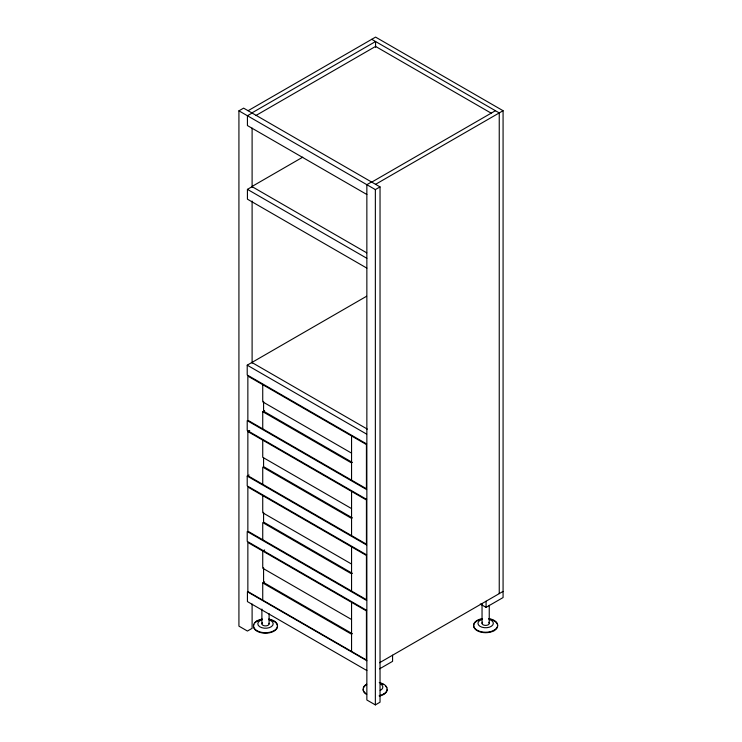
<?xml version="1.0" encoding="UTF-8"?>
<svg xmlns="http://www.w3.org/2000/svg" width="742" height="742" viewBox="0 0 742 742"><rect width="100%" height="100%" fill="white"/><g stroke="black" fill="none" stroke-linecap="round" stroke-linejoin="round"><path stroke-width="1.11" d="M380.238 690.505L380.581 690.255A7.689 4.443 0 0 0 380.581 683.966M252.104 604.025L252.104 628.344L247.429 631.043L238.924 626.137L238.924 110.836L243.608 108.137L380.034 186.901L380.034 702.201L375.359 704.9L366.854 699.994L366.854 184.693L371.529 181.994M248.069 110.716L375.573 37.1L503.076 110.716L503.076 597.551L486.075 607.364L480.278 604.016M251.89 112.923L375.573 41.515L375.573 47.312M252.104 113.044L247.429 115.743L247.429 125.556L366.854 194.506M255.879 115.529L375.573 46.421L491.427 113.313M302.755 157.165L251.89 186.539L366.752 252.846M366.854 268.122L247.429 199.171L247.429 189.358L252.104 186.659M371.742 182.115L495.424 110.716M375.573 184.322L503.076 110.716M238.924 110.836L375.359 189.6L380.034 186.901M366.641 443.939L247.216 374.988L247.216 365.175L366.594 296.253M262.733 428.848L262.733 411.671L264.597 410.595M247.856 431.547L366.427 500.006L366.427 544.174L247.856 475.715L247.856 431.547L249.72 430.471M366.641 554.849L247.216 485.899L247.216 476.086L249.089 475.001M264.597 549.97L262.733 551.046L262.733 568.224L351.56 619.505M262.733 600.12L262.733 582.943L264.597 581.867M379.561 662.727L503.076 591.411M379.57 668.848L392.574 661.345L392.574 655.214M371.742 39.307L499.245 112.923L499.245 593.619M247.429 189.358L366.854 258.309M251.89 362.476L367.309 429.108M247.216 365.175L366.641 434.126M351.56 453.139L262.733 401.858L262.733 384.681M352.404 462.461L263.577 411.179L263.577 401.366M262.733 411.671L351.56 462.952M366.641 489.581L247.216 420.631L247.216 430.443L366.641 499.394M351.56 508.595L262.733 457.313L262.733 440.136M352.404 517.916L263.577 466.635L263.577 457.916M351.56 518.408L262.733 467.126L262.733 484.303M247.216 476.086L366.641 545.036M351.56 564.05L262.733 512.768L262.733 495.591M352.404 573.38L263.577 522.09L263.577 512.277M351.56 573.863L262.733 522.581L262.733 539.759M366.641 600.491L247.216 531.541L247.216 541.354L366.641 610.304M352.404 633.742L263.577 582.461L263.577 567.732M262.733 582.943L351.56 634.234M366.854 660.732L247.429 591.782L247.429 601.595L366.854 670.545M494.144 630.199L494.144 630.672M489.247 605.268L489.247 623.363M486.075 601.224L486.075 607.364M482.04 604.034L482.04 623.261M383.642 694.002L383.642 694.475M375.359 189.6L375.359 704.9M351.56 435.962L351.56 480.13M351.56 491.417L351.56 535.585M351.56 546.873L351.56 591.04M351.56 602.328L351.56 651.411M269.096 613.671L269.096 623.855M261.889 609.052L261.889 623.753M256.992 620.878L256.992 621.351A12.02 6.938 0 0 1 259.477 620.247M252.104 128.097L252.104 187.151M252.104 201.054L252.104 363.163M488.811 622.315A3.608 2.078 0 0 1 488.134 624.82A3.608 2.078 0 0 1 483.765 625.089L483.033 624.745A3.608 2.078 0 0 1 482.569 622.232M488.755 618.587A12.02 6.938 0 0 1 495.489 629.272A12.02 6.938 0 0 1 475.798 629.272A12.02 6.938 0 0 1 482.532 618.587M488.755 619.06A12.02 6.938 0 0 1 495.489 629.745A12.02 6.938 0 0 1 475.798 629.745A12.02 6.938 0 0 1 482.532 619.06M489.488 619.468A7.689 4.443 0 0 1 491.538 626.165A7.689 4.443 0 0 1 479.749 626.165A7.689 4.443 0 0 1 481.799 619.468M268.994 623.317A3.608 2.078 0 0 1 267.621 625.487A3.608 2.078 0 0 1 263.614 625.58L262.881 625.237A3.608 2.078 0 0 1 262.408 622.723M268.604 619.078A12.02 6.938 0 0 1 275.338 629.763A12.02 6.938 0 0 1 255.647 629.763A12.02 6.938 0 0 1 262.38 619.078M275.903 622.788A12.02 6.938 0 0 1 267.064 633.139A12.02 6.938 0 0 1 253.885 624.458M255.081 622.788A12.02 6.938 0 0 1 256.287 621.796M260.405 619.969A12.02 6.938 0 0 1 262.38 619.551M268.604 619.551A12.02 6.938 0 0 1 270.57 619.969M271.498 620.247A12.02 6.938 0 0 1 275.338 622.278M269.337 619.96A7.689 4.443 0 0 1 271.387 626.656A7.689 4.443 0 0 1 259.598 626.656A7.689 4.443 0 0 1 261.648 619.96M379.255 682.566A12.02 6.938 0 0 1 387.166 689.086A12.02 6.938 0 0 1 379.255 695.616M366.641 694.002A12.02 6.938 0 0 1 366.641 684.18M387.166 689.568A12.02 6.938 0 0 1 379.255 696.089M366.641 694.475A12.02 6.938 0 0 1 363.126 689.568M363.534 687.769A12.02 6.938 0 0 1 366.641 684.653M381.156 683.549A12.02 6.938 0 0 1 383.642 684.653M385.552 686.09A12.02 6.938 0 0 1 386.758 687.769M366.427 444.551L247.856 376.092L247.856 420.26L366.427 488.718L366.427 444.551M366.427 555.461L247.856 487.002L247.856 531.17L366.427 599.629L366.427 555.461M366.427 610.916L247.856 542.458L247.856 591.532L366.427 660L366.427 610.916"/></g></svg>
